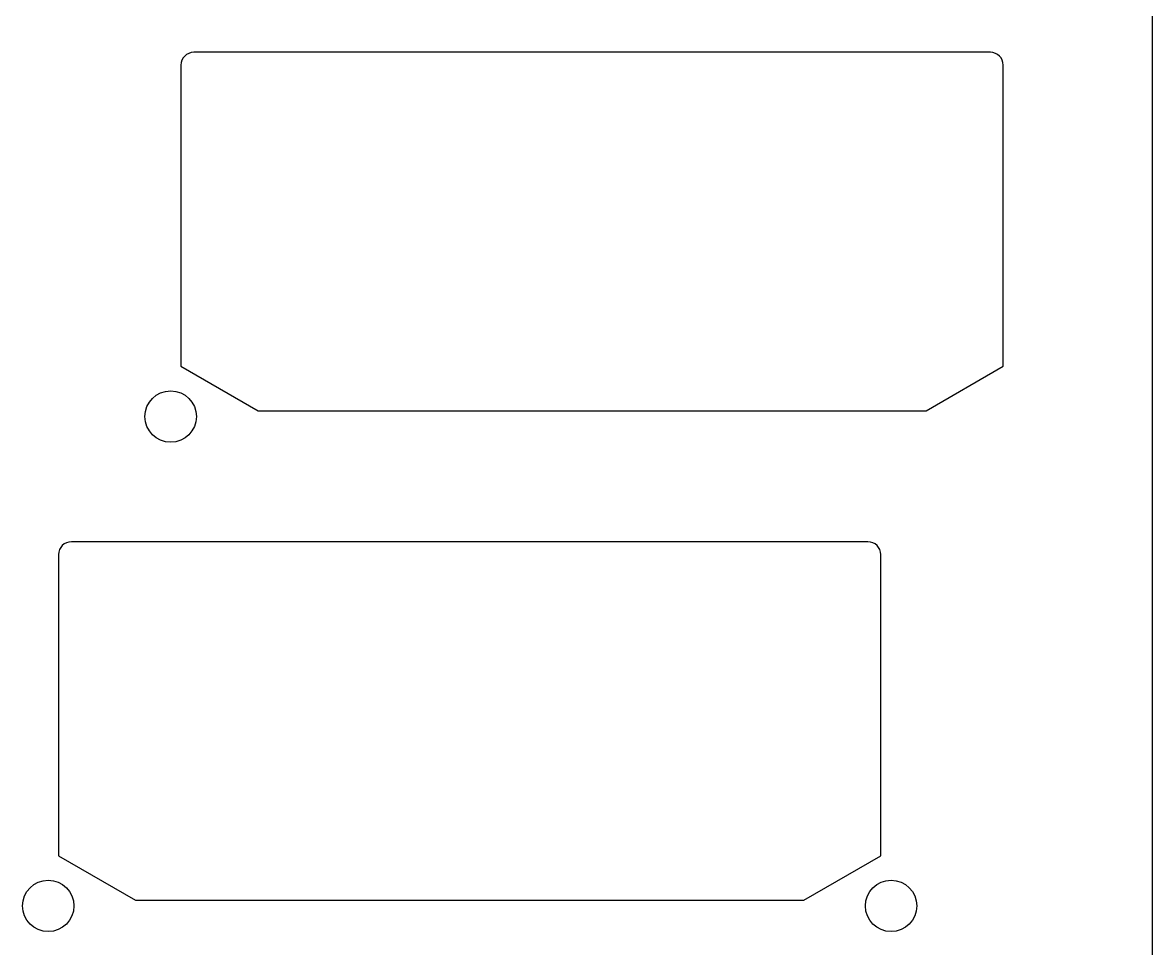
# Model space of a CAD drawing. Header units: millimetres. Extents: x -10 to 277, y -95 to 18.
# Drawn here: x 232.63 to 276.6, y -66 to -29.97 of the extents above; entities that cross this region are included whole.
import ezdxf

# ---------------------------------------------------------------- set-up
doc = ezdxf.new("R2010")
doc.units = ezdxf.units.MM
doc.header["$MEASUREMENT"] = 0
doc.layers.get('0').update_dxf_attribs({"linetype": 'CONTINUOUS'})
doc.layers.add('Edge.Cuts', color=53, linetype='CONTINUOUS')

msp = doc.modelspace()

# ---------------------------------------------------------------- linework, layer by layer
for points in [[(238.79375, -31.625), (238.79375, -43.343), (241.79375, -45.075), (267.79375, -45.075), (270.79375, -43.343), (270.79375, -31.625, 0.414213562), (270.29375, -31.125), (239.29375, -31.125, 0.414212391)], [(234.03125, -50.675), (234.03125, -62.393), (237.03125, -64.125), (263.03125, -64.125), (266.03125, -62.393), (266.03125, -50.675, 0.414213562), (265.53125, -50.175), (234.53125, -50.175, 0.414212391)]]:
    msp.add_lwpolyline(points, format="xyb", close=True)
for centre in [(238.39375, -45.3), (233.63125, -64.35), (266.43125, -64.35)]:
    msp.add_circle(centre, 1)
at = {"layer": 'Edge.Cuts', "linetype": 'Continuous'}
msp.add_line((276.6, -93.226), (276.6, 16.026), dxfattribs=at)

doc.saveas('drawing.dxf')
